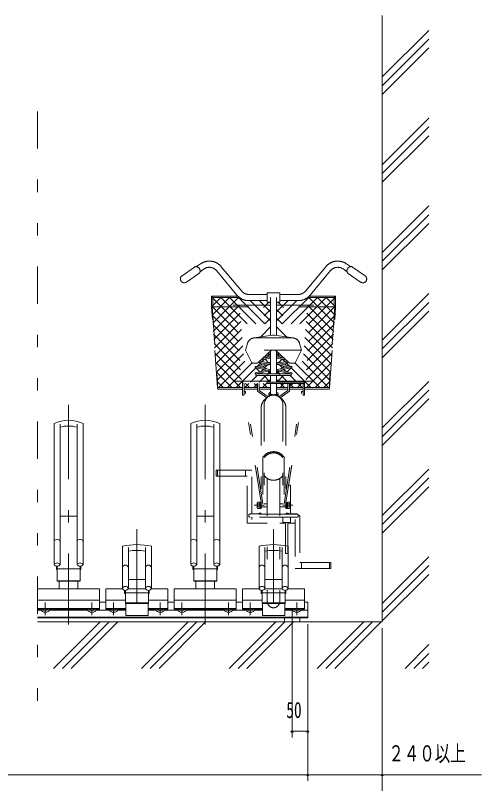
# Model space of a CAD drawing. Units: millimetres, scale not verified. Extents: x -5940 to 5940, y -4200 to 4200.
# Drawn here: x -1574 to -73, y -2703 to -226 of the extents above; entities that cross this region are included whole.
import ezdxf
from ezdxf.enums import TextEntityAlignment as Align

# ---------------------------------------------------------------- set-up
doc = ezdxf.new("R2010")
doc.units = ezdxf.units.MM
doc.header["$LTSCALE"] = 20
doc.linetypes.add('USER4', pattern=[24, 12, -5, 2, -5])
doc.linetypes.add('USER5', pattern=[25, 6, -5, 2, -5, 2, -5])
for name, color, linetype, lineweight in [('0-0_0', 2, 'USER5', 18), ('0-2_2-03BODL', 7, 'Continuous', 18), ('0-3_2-23CENTER', 3, 'USER4', 18), ('0-4_2-43THIN', 4, 'Continuous', 18), ('0-5_2-53DIM', 3, 'Continuous', 18)]:
    doc.layers.add(name, color=color, linetype=linetype, lineweight=lineweight)
doc.layers.add('0-8_2-C', color=7, linetype='Continuous')
doc.styles.add('ＭＳ ゴシック', font='')
doc.styles.get('ＭＳ ゴシック').set_extended_font_data('MS Gothic')

# ---------------------------------------------------------------- blocks, each defined once
blk = doc.blocks.new('CCG2-L-F_8')
at = {"layer": '0-2_2-03BODL'}
for p, q in [((-46.6, 243.87), (-46.6, 107.88)), ((-27.5, 107.88), (-27.5, 239.67)), ((27.5, 239.67), (27.5, 107.88)), ((46.6, 107.88), (46.6, 243.87)), ((-27.5, 136.91), (27.5, 136.91)), ((28.36, 106.2), (-28.36, 106.2)), ((37.05, 59.17), (37.05, 101.43)), ((37.05, 93.71), (-37.05, 93.71)), ((-100, 69.92), (-37.05, 69.92)), ((-37.05, 61.11), (37.05, 61.11)), ((37.05, 69.92), (100, 69.92)), ((-36, 42.8), (-100, 42.8)), ((-36, 38), (-61.69, 38)), ((36, 42.8), (100, 42.8)), ((100, 41.17), (36, 41.17)), ((61.69, 38), (36, 38))]:
    blk.add_line(p, q, dxfattribs=at)
for points in [[(-45.74, 106.2), (-100, 106.2), (-100, 41.17), (-36, 41.17)], [(-37.05, 91.44), (-39.35, 91.44), (-39.35, 101.43)], [(-37.05, 101.43), (-37.05, 59.17), (37.05, 59.17)], [(39.35, 101.43), (39.35, 91.44), (37.05, 91.44)], [(100, 41.17), (100, 106.2), (45.74, 106.2)], [(36, 59.17), (36, 20), (-36, 20), (-36, 59.17)]]:
    blk.add_lwpolyline(points, dxfattribs=at)
for centre, radius, start, end in [((0, 34.78), 214.22, 77.4357, 102.56412), ((0, 15.78), 214.22, 82.6243, 97.37552), ((-37.05, 172.47), 10.3, 21.94421, 158.05481), ((37.05, 172.47), 10.3, 21.95325, 158.04669), ((-37.05, 104.03), 10.3, 21.94421, 158.05481), ((-37.05, 111.73), 10.3, 201.94513, 338.05573), ((37.05, 104.03), 10.3, 21.95325, 158.04669), ((37.05, 111.73), 10.3, 201.94513, 338.05573), ((-75, 46.64), 15.87, 200.18279, 339.81715), ((-75, 53.01), 15.87, 228.24944, 311.7505), ((75, 46.64), 15.87, 200.18279, 339.81715), ((75, 53.01), 15.87, 228.24944, 311.7505)]:
    blk.add_arc(centre, radius, start, end, dxfattribs=at)
at = {"layer": '0-3_2-23CENTER'}
for p, q in [((0, 299), (0, -9.01)), ((-75, 21.41), (-75, 61.96)), ((75, 21.41), (75, 61.96))]:
    blk.add_line(p, q, dxfattribs=at)
blk = doc.blocks.new('CCG2-H-F_9')
at = {"layer": '0-0_0', "color": 7, "linetype": 'Continuous'}
for p, q in [((-27.5, 340.66), (27.5, 340.66)), ((-37.05, 130.7), (-37.05, 179.11)), ((-37.05, 171.42), (37.05, 171.42)), ((-37.05, 132.46), (37.05, 132.46)), ((-30, 106.2), (-30, 130.7)), ((30, 130.7), (30, 106.2)), ((61.69, 38), (-61.69, 38))]:
    blk.add_line(p, q, dxfattribs=at)
for points in [[(-39.35, 179.35), (-39.35, 169.26), (-37.05, 169.26)], [(37.05, 179.11), (37.05, 130.7), (-37.05, 130.7)], [(37.05, 169.26), (39.35, 169.26), (39.35, 179.35)]]:
    blk.add_lwpolyline(points, dxfattribs=at)
for centre, radius, start, end in [((-37.05, 254.99), 11.06, 30.32033, 149.67961), ((37.05, 254.99), 11.06, 30.32033, 149.67961), ((-37.05, 179), 11.06, 30.32033, 149.67961), ((-37.05, 190.18), 11.06, 210.32033, 329.67847), ((37.05, 179), 11.06, 30.32033, 149.67961), ((37.05, 190.18), 11.06, 210.32033, 329.67961), ((-75, 46.64), 15.87, 200.18279, 339.81715), ((-75, 53.01), 15.87, 228.24944, 311.7505), ((75, 46.64), 15.87, 200.18279, 339.81715), ((75, 53.01), 15.87, 228.24944, 311.7505)]:
    blk.add_arc(centre, radius, start, end, dxfattribs=at)
at = {"layer": '0-2_2-03BODL'}
for p, q in [((-46.6, 639.65), (-46.6, 184.59)), ((-27.5, 184.59), (-27.5, 637.1)), ((27.5, 184.59), (27.5, 637.1)), ((46.6, 639.64), (46.6, 184.59)), ((-100, 106.2), (-100, 41.17)), ((100, 106.2), (-100, 106.2)), ((100, 41.17), (100, 106.2)), ((-100, 69.92), (100, 69.92)), ((100, 42.8), (-100, 42.8)), ((-100, 41.17), (100, 41.17))]:
    blk.add_line(p, q, dxfattribs=at)
for centre, start, end in [((0, 539.96), 64.94371, 115.05522), ((0, 521.16), 75.52708, 104.4722)]:
    blk.add_arc(centre, 110.04, start, end, dxfattribs=at)
at = {"layer": '0-3_2-23CENTER'}
for p, q in [((0, 700), (0, -9.01)), ((-75, 61.96), (-75, 21.41)), ((75, 21.41), (75, 61.96))]:
    blk.add_line(p, q, dxfattribs=at)
blk = doc.blocks.new('CCG2-RA-L-F_11')
at = {"layer": '0-0_0', "color": 7, "linetype": 'Continuous'}
for p, q in [((-85, 13), (-85, 0)), ((-35, 13), (-35, 0))]:
    blk.add_line(p, q, dxfattribs=at)
at = {"layer": '0-2_2-03BODL'}
for p, q in [((-110, 63), (-100, 63)), ((-88.31, 38), (-110, 38)), ((-110, 14.6), (0, 14.6))]:
    blk.add_line(p, q, dxfattribs=at)
blk.add_lwpolyline([(0, 13), (-110, 13), (-110, 63)], dxfattribs=at)
at = {"layer": '0-3_2-23CENTER'}
blk.add_line((-60, 38.47), (-60, -75.49), dxfattribs=at)
blk = doc.blocks.new('CCG2-RA-C-F_10')
at = {"layer": '0-0_0', "color": 7, "linetype": 'Continuous'}
for p, q in [((-120, 63), (-100, 63)), ((-88.31, 38), (-131.69, 38)), ((-220, 14.6), (0, 14.6)), ((-220, 13), (0, 13))]:
    blk.add_line(p, q, dxfattribs=at)
blk = doc.blocks.new('cyc02s_2')
at = {"layer": '0-0_0'}
for p, q in [((-254.56, 1098.17), (-294.64, 1070.26)), ((-248.03, 1099.67), (-235.3, 1108.53)), ((-236.6, 1083.25), (-223.87, 1092.12)), ((-102.56, 1020.77), (-168.35, 1099.55)), ((102.56, 1020.77), (168.35, 1099.55)), ((236.6, 1083.25), (223.87, 1092.12)), ((248.03, 1099.67), (235.3, 1108.53)), ((254.56, 1098.17), (294.64, 1070.26)), ((-280.36, 1049.74), (-240.27, 1077.65)), ((-117.91, 1007.95), (-183.7, 1086.73)), ((117.91, 1007.95), (183.7, 1086.73)), ((280.36, 1049.74), (240.27, 1077.65)), ((-200, 972.65), (-200, 1002.49)), ((-200, 997.98), (-197.99, 999.99)), ((-199.97, 969.73), (-169.71, 999.99)), ((-197.99, 999.99), (-67, 869)), ((-197.95, 943.46), (-141.42, 999.99)), ((-197.5, 1004.99), (-115.23, 1004.99)), ((-109.52, 999.99), (-197.5, 999.99)), ((-195, 1002.49), (-195, 975.15)), ((-193.91, 890.93), (-93, 991.85)), ((-169.71, 999.99), (-42.5, 872.78)), ((-141.42, 999.99), (-17.78, 876.34)), ((-79.54, 1010), (-20, 1010)), ((-20, 1015), (-20, 985)), ((-10, 1000), (-10, 877.47)), ((10, 1000), (10, 877.47)), ((141.42, 999.99), (17.78, 876.34)), ((79.54, 1010), (20, 1010)), ((169.71, 999.99), (42.5, 872.78)), ((193.91, 890.93), (93, 991.85)), ((109.52, 999.99), (197.5, 999.99)), ((197.5, 1004.99), (115.23, 1004.99)), ((197.95, 943.46), (141.42, 999.99)), ((199.97, 969.73), (169.71, 999.99)), ((195, 1002.49), (195, 975.15)), ((200, 972.65), (200, 1002.49)), ((-200, 973.72), (-82.4, 856.11)), ((-200, 970.15), (-10, 970.15)), ((-180, 709.85), (-200, 970.15)), ((-197.79, 970.15), (-180, 730.01)), ((-10, 975.15), (-197.5, 975.15)), ((-191.89, 864.66), (-66.56, 990)), ((-189.88, 838.4), (-38.27, 990)), ((-187.86, 812.13), (-14.99, 985)), ((-79.54, 990), (-20, 990)), ((-74.86, 990), (-10, 925.14)), ((-46.58, 990), (-10, 953.42)), ((-20, 985), (-10, 985)), ((-13.3, 985), (-10, 981.71)), ((46.58, 990), (10, 953.42)), ((74.86, 990), (10, 925.14)), ((13.3, 985), (10, 981.71)), ((10, 975.15), (197.5, 975.15)), ((200, 970.15), (10, 970.15)), ((187.86, 812.13), (14.99, 985)), ((79.54, 990), (20, 990)), ((189.88, 838.4), (38.27, 990)), ((191.89, 864.66), (66.56, 990)), ((200, 973.72), (82.4, 856.11)), ((197.79, 970.15), (180, 730.01)), ((180, 709.85), (200, 970.15)), ((-197.94, 943.37), (-88.84, 834.27)), ((-185.84, 785.87), (-10, 961.71)), ((185.84, 785.87), (10, 961.71)), ((197.94, 943.37), (88.84, 834.27)), ((-183.82, 759.6), (-10, 933.42)), ((183.82, 759.6), (10, 933.42)), ((-195.59, 912.74), (-59.43, 776.57)), ((-42.33, 872.81), (-10, 905.14)), ((42.33, 872.81), (10, 905.14)), ((195.59, 912.74), (59.43, 776.57)), ((-193.23, 882.1), (-38.64, 727.5)), ((-2.84, 878.5), (-63.57, 869.75)), ((60, 870), (-60, 870)), ((63.57, 869.75), (2.84, 878.5)), ((193.23, 882.1), (38.64, 727.5)), ((-190.88, 851.46), (-66.92, 727.5)), ((190.88, 851.46), (66.92, 727.5)), ((90, 830), (84.12, 851.58)), ((-188.53, 820.82), (-95.21, 727.5)), ((-181.8, 733.33), (-88.38, 826.75)), ((-70.72, 791.34), (-90, 830)), ((-50.76, 789.85), (-6.22, 830)), ((-20.09, 810.2), (-10, 820.28)), ((-17.67, 819.67), (-10, 812)), ((-10, 826.59), (-10, 753.77)), ((50.76, 789.85), (6.22, 830)), ((10, 826.59), (10, 753.77)), ((20.09, 810.2), (10, 820.28)), ((17.67, 819.67), (10, 812)), ((181.8, 733.33), (88.38, 826.75)), ((188.53, 820.82), (95.21, 727.5)), ((-177, 709.85), (-78.97, 807.88)), ((-44.56, 795.44), (-12.06, 788.12)), ((-12.06, 804.49), (-42, 797.74)), ((-36.63, 793.65), (-29.79, 800.5)), ((-35.94, 803.21), (-21.61, 806.44)), ((-32.55, 806.26), (-30.68, 804.4)), ((-30.21, 808.38), (-12.94, 804.49)), ((-27.33, 801.05), (-15.09, 788.8)), ((-12.07, 808.39), (-26.57, 811.66)), ((-24.5, 805.79), (-23.43, 806.85)), ((12.06, 804.49), (42, 797.74)), ((44.56, 795.44), (12.06, 788.12)), ((12.07, 808.39), (26.57, 811.66)), ((30.21, 808.38), (12.94, 804.49)), ((27.33, 801.05), (15.09, 788.8)), ((35.94, 803.21), (21.61, 806.44)), ((24.5, 805.79), (23.43, 806.85)), ((36.63, 793.65), (29.79, 800.5)), ((32.55, 806.26), (30.68, 804.4)), ((177, 709.85), (78.97, 807.88)), ((-186.17, 790.18), (-105.84, 709.85)), ((-148.72, 709.85), (-69.1, 789.47)), ((-120.43, 709.85), (-56.52, 773.76)), ((-54.11, 788.57), (-66.24, 788.57)), ((-12.94, 763.95), (-57.94, 774.08)), ((-21.61, 786.17), (-57.5, 778.08)), ((-57.06, 777.99), (-12.06, 767.85)), ((-56.64, 773.79), (-43.76, 760.91)), ((-50.66, 779.63), (-39.98, 790.31)), ((-48.4, 776.04), (-12.06, 784.22)), ((-12.94, 784.22), (-48.2, 792.16)), ((-46.3, 791.73), (-37.22, 782.65)), ((-40.31, 761.69), (-33.43, 768.57)), ((-33.88, 779.31), (-25.43, 770.86)), ((-30.09, 771.91), (-19.44, 782.56)), ((-13.55, 788.45), (-10, 792)), ((-11.06, 784.78), (-10, 783.72)), ((13.55, 788.45), (10, 792)), ((11.06, 784.78), (10, 783.72)), ((48.4, 776.04), (12.06, 784.22)), ((57.06, 777.99), (12.06, 767.85)), ((12.94, 784.22), (48.2, 792.16)), ((12.94, 763.95), (57.94, 774.08)), ((30.09, 771.91), (19.44, 782.56)), ((21.61, 786.17), (57.5, 778.08)), ((33.88, 779.31), (25.43, 770.86)), ((40.31, 761.69), (33.43, 768.57)), ((46.3, 791.73), (37.22, 782.65)), ((50.66, 779.63), (39.98, 790.31)), ((56.64, 773.79), (43.76, 760.91)), ((54.11, 788.57), (66.24, 788.57)), ((120.43, 709.85), (56.52, 773.76)), ((148.72, 709.85), (69.1, 789.47)), ((186.17, 790.18), (105.84, 709.85)), ((-183.82, 759.54), (-134.13, 709.85)), ((-74.5, 727.5), (-53.23, 748.77)), ((-57.94, 757.72), (-21.61, 765.9)), ((-12.06, 763.95), (-57.06, 753.82)), ((-57.06, 748.77), (0, 748.77)), ((-48.23, 753.77), (-45.6, 756.4)), ((-46.21, 727.5), (-24.95, 748.77)), ((-40.42, 757.56), (-36.62, 753.77)), ((-31.62, 748.77), (-10.35, 727.5)), ((-20, 748.77), (-20, 753.77)), ((-19.95, 753.77), (-10, 763.72)), ((-17.33, 762.76), (-10, 755.43)), ((-10, 748.77), (-10, 727.5)), ((0, 753.77), (57.06, 753.77)), ((57.06, 748.77), (0, 748.77)), ((19.95, 753.77), (10, 763.72)), ((17.33, 762.76), (10, 755.43)), ((10, 748.77), (10, 727.5)), ((31.62, 748.77), (10.35, 727.5)), ((12.06, 763.95), (57.06, 753.82)), ((20, 748.77), (20, 753.77)), ((57.94, 757.72), (21.61, 765.9)), ((46.21, 727.5), (24.95, 748.77)), ((40.42, 757.56), (36.62, 753.77)), ((48.23, 753.77), (45.6, 756.4)), ((74.5, 727.5), (53.23, 748.77)), ((57.06, 753.77), (57.06, 748.77)), ((183.82, 759.54), (134.13, 709.85)), ((-181.46, 728.9), (-162.41, 709.85)), ((-10, 730.01), (-180, 730.01)), ((-180, 730.01), (-180, 709.85)), ((-100, 725), (-100, 687.5)), ((97.5, 727.5), (-97.5, 727.5)), ((97.5, 722.5), (-97.5, 722.5)), ((-95, 722.5), (-95, 687.5)), ((-92.15, 709.85), (-79.5, 722.5)), ((-90.21, 722.5), (-77.56, 709.85)), ((-63.86, 709.85), (-51.25, 722.47)), ((-61.92, 722.5), (-51.25, 711.83)), ((-35.58, 709.85), (-22.93, 722.5)), ((-33.64, 722.5), (-20.99, 709.85)), ((-17.93, 727.5), (-10, 735.43)), ((-10, 722.5), (-10, 690)), ((17.93, 727.5), (10, 735.43)), ((10, 730.01), (180, 730.01)), ((10, 722.5), (10, 690)), ((33.64, 722.5), (20.99, 709.85)), ((35.58, 709.85), (22.93, 722.5)), ((51.25, 722.5), (51.25, 698.25)), ((61.92, 722.5), (51.25, 711.83)), ((63.86, 709.85), (51.25, 722.47)), ((90.21, 722.5), (77.56, 709.85)), ((92.15, 709.85), (79.5, 722.5)), ((95, 722.5), (95, 687.5)), ((100, 725), (100, 687.5)), ((181.46, 728.9), (162.41, 709.85)), ((180, 730.01), (180, 709.85)), ((-100, 709.85), (-180, 709.85)), ((-100, 704.85), (-177.5, 704.85)), ((-51.25, 709.85), (-95, 709.85)), ((-51.25, 704.85), (-95, 704.85)), ((-90, 697.45), (-95, 697.45)), ((-90, 697.45), (-90, 690.39)), ((-10, 709.85), (-46.25, 709.85)), ((-10, 704.85), (-46.25, 704.85)), ((10, 709.85), (46.25, 709.85)), ((10, 704.85), (46.25, 704.85)), ((51.25, 698.25), (21.4, 676.89)), ((51.25, 709.85), (95, 709.85)), ((51.25, 704.85), (95, 704.85)), ((90, 697.45), (90, 690.39)), ((90, 697.45), (95, 697.45)), ((100, 709.85), (180, 709.85)), ((100, 704.85), (177.5, 704.85)), ((-40, 340.7), (-95, 690)), ((-34, 334.74), (-90, 690.39)), ((-15, 690), (-15, 681.38)), ((15, 690), (15, 681.38)), ((34, 334.74), (90, 690.39)), ((40, 340.7), (95, 690)), ((-30, 655.4), (-30, 330.2)), ((30, 655.4), (30, 301.58)), ((-40, 643.1), (-40, 372.85)), ((40, 643.1), (40, 372.85)), ((-34, 485.16), (-34, 330.2)), ((34, 485.16), (34, 330.2)), ((-70, 443.99), (-185, 443.99)), ((-180, 423.99), (-180, 443.99)), ((-90, 423.99), (-90, 443.99)), ((-70, 302.52), (-70, 443.99)), ((-20, 416.79), (-20, 20)), ((20, 416.79), (20, 20)), ((43.52, 395.2), (40, 395.2)), ((55, 395.2), (48.58, 395.2)), ((55, 395.2), (55, 302.76)), ((-62.5, 330.2), (-30, 330.2)), ((-52.5, 338.45), (-51.6, 340.02)), ((-51.6, 340.02), (-44.5, 340.02)), ((-51.6, 335.11), (-44.5, 335.11)), ((-51.6, 325.29), (-44.5, 325.29)), ((-44.5, 340.02), (-44.5, 320.38)), ((-44.5, 339.6), (-42, 339.6)), ((-42, 330.2), (-44.5, 332.7)), ((-44.5, 330.2), (-42, 327.7)), ((-42, 340.7), (-42, 319.7)), ((-20, 325.2), (-40, 325.2)), ((-20, 335.2), (-30, 335.2)), ((30, 335.2), (20, 335.2)), ((40, 325.2), (20, 325.2)), ((62.5, 330.2), (30, 330.2)), ((40, 340.7), (40, 319.7)), ((42, 340.7), (40, 340.7)), ((42, 340.7), (42, 319.7)), ((44.5, 339.6), (42, 339.6)), ((42, 330.2), (44.5, 332.7)), ((44.5, 330.2), (42, 327.7)), ((44.5, 340.02), (44.5, 320.38)), ((51.6, 335.11), (44.5, 335.11)), ((51.6, 325.29), (44.5, 325.29)), ((52.5, 338.45), (52.5, 321.95)), ((-80, 296.58), (-80, 297.44)), ((-75.08, 302.44), (-44.08, 302.93)), ((75, 301.58), (-75, 301.58)), ((-44.5, 320.8), (-42, 320.8)), ((-42, 319.7), (-40, 319.7)), ((42, 319.7), (40, 319.7)), ((44.5, 320.8), (42, 320.8)), ((75.08, 302.44), (44.08, 302.93)), ((51.6, 320.38), (44.5, 320.38)), ((52.5, 321.95), (51.6, 320.38)), ((80, 296.58), (80, 297.44)), ((75, 291.58), (-75, 291.58)), ((-70, 285), (-70, 291.58)), ((38.5, 272.5), (20, 272.5)), ((30, 291.58), (30, 274.32)), ((55, 274.32), (30, 274.32)), ((38.5, 274.32), (38.5, 175)), ((46.5, 274.32), (46.5, 175)), ((70, 272.5), (46.5, 272.5)), ((55, 291.58), (55, 274.32)), ((70, 285), (70, 126.01)), ((46.5, 175), (38.5, 175)), ((70, 126.01), (185, 126.01)), ((85, 146.01), (185, 146.01)), ((90, 146.01), (90, 126.01)), ((180, 146.01), (180, 126.01)), ((185, 146.01), (185, 126.01))]:
    blk.add_line(p, q, dxfattribs=at)
for points in [[(-195.93, 917.2), (-113.14, 999.99), (-10, 896.85)], [(-20, 1015), (20, 1015), (20, 985), (10, 985)], [(195.93, 917.2), (113.14, 999.99), (10, 896.85)], [(200, 997.98), (197.99, 999.99), (67, 869)], [(70.72, 791.34), (90, 830), (-90, 830), (-84.12, 851.57)], [(0, 753.77), (-57.06, 753.77), (-57.06, 748.77)], [(-51.25, 722.5), (-51.25, 698.25), (-21.4, 676.89)], [(-46.25, 722.5), (-46.25, 700.82), (-17.16, 680.01)], [(46.25, 722.5), (46.25, 700.82), (17.16, 680.01)], [(-85, 423.99), (-185, 423.99), (-185, 443.99)], [(-20, 272.5), (-85, 272.5), (-85, 433.99)], [(-52.5, 338.45), (-52.5, 321.95), (-51.6, 320.38), (-44.5, 320.38)], [(-42, 340.7), (-40, 340.7), (-40, 319.7)], [(52.5, 338.45), (51.6, 340.02), (44.5, 340.02)], [(80, 297.5), (85, 297.5), (85, 136.01)]]:
    blk.add_lwpolyline(points, dxfattribs=at)
for centre, radius, start, end in [((-206.73, 1067.5), 50, 39.86438, 124.84761), ((206.73, 1067.5), 50, 55.15239, 140.13562), ((-206.73, 1067.5), 30, 39.86449, 124.84761), ((206.73, 1067.5), 30, 55.15239, 140.13551), ((-287.5, 1060), 12.5, 124.84708, 304.84773), ((287.5, 1060), 12.5, 235.15227, 55.15292), ((-79.54, 1040), 30, 219.86449, 270), ((79.54, 1040), 30, 270, 320.13551), ((-197.5, 1002.49), 2.5, 90, 180), ((-79.54, 1040), 50, 219.86438, 270), ((79.54, 1040), 50, 270, 320.13562), ((197.5, 1002.49), 2.5, 0, 90), ((-197.5, 972.65), 2.5, 180, 270), ((197.5, 972.65), 2.5, 270, 0), ((-60, 845), 25, 90, 164.75688), ((0, 858.79), 19.91, 81.79861, 98.20139), ((60, 845), 25, 15.24312, 90), ((-12.5, 806.44), 2, 257.31407, 77.31406), ((12.5, 806.44), 2, 102.68381, 282.68593), ((-66.24, 793.57), 5, 206.50497, 270), ((-57.5, 776.03), 2, 77.31406, 257.31406), ((-54.11, 793.57), 5, 270, 312.02835), ((-12.5, 786.17), 2, 257.31407, 77.31406), ((-12.5, 765.9), 2, 257.31407, 77.31406), ((12.5, 786.17), 2, 102.68381, 282.68593), ((12.5, 765.9), 2, 102.68381, 282.68593), ((54.11, 793.57), 5, 227.97165, 270), ((57.5, 776.03), 2, 282.68381, 102.68594), ((66.24, 793.57), 5, 270, 333.49503), ((-57.5, 755.77), 2, 102.69742, 282.69742), ((57.5, 755.77), 2, 257.30045, 77.30258), ((-97.5, 725), 2.5, 90, 270), ((97.5, 725), 2.5, 270, 90), ((-177.5, 707.35), 2.5, 90, 270), ((177.5, 707.35), 2.5, 270, 90), ((-97.5, 687.5), 2.5, 180, 0), ((0, 643.1), 40, 120.12849, 180), ((0, 655.4), 30, 0.00034, 179.99966), ((0, 643.1), 40, 0, 59.87151), ((97.5, 687.5), 2.5, 180, 0), ((0, 462.14), 41.06, 34.1051, 145.89534), ((0, 462.14), 37.06, 35.95757, 144.04259), ((0, 448.71), 37.67, 217.21396, 322.78557), ((-48.72, 337.56), 3.78, 180, 220.42831), ((-38.72, 330.2), 13.78, 159.1357, 200.8643), ((-48.72, 322.84), 3.78, 139.56885, 180), ((48.72, 337.56), 3.78, 319.57169, 0), ((38.72, 330.2), 13.78, 339.1357, 20.8643), ((48.72, 322.84), 3.78, 0, 40.43115), ((-75, 297.44), 5, 90.90833, 180), ((-75, 296.58), 5, 90, 270), ((-44, 300), 5, 18.43083, 145.04608), ((44, 300), 5, 34.95392, 161.56917), ((75, 296.58), 5, 270, 90), ((75, 297.44), 5, 0, 89.09167), ((0, 20), 20, 180, 0)]:
    blk.add_arc(centre, radius, start, end, dxfattribs=at)
for centre, major_axis, ratio, start_param, end_param in [((-247.42, 1087.91), (7.14, -10.26), 0.8285, 0.0000072, 3.141586), ((247.42, 1087.91), (-7.14, -10.26), 0.8285, 3.1415993, 6.2831781), ((0, 690), (15, 0), 0.3389, 2.3005264, 3.1415927), ((0, 690), (15, 0), 0.3389, 6.2831853, 7.1242515), ((0, 690), (-15, 0), 0.3389, 6.2831853, 9.424778), ((0, 690), (-10, 0), 0.3389, 6.2831853, 9.424778)]:
    blk.add_ellipse(centre, major_axis=major_axis, ratio=ratio, start_param=start_param, end_param=end_param, dxfattribs=at)

msp = doc.modelspace()

# ---------------------------------------------------------------- linework, layer by layer
at = {"layer": '0-2_2-03BODL'}
for p, q in [((-393.01, -225.89), (-393.01, -2181.09)), ((-1503.01, -2143.08), (-1491.32, -2143.08)), ((-1403.01, -2166.48), (-1503.01, -2166.48)), ((-1503.01, -2168.08), (-1403.01, -2168.08)), ((-393.01, -2181.09), (-1503.01, -2181.09))]:
    msp.add_line(p, q, dxfattribs=at)
at = {"layer": '0-4_2-43THIN'}
for p, q in [((-243.01, -274.5), (-393.01, -424.5)), ((-393.01, -452.79), (-243.01, -302.79)), ((-243.01, -331.07), (-393.01, -481.07)), ((-243.01, -557.35), (-393.01, -707.35)), ((-393.01, -735.63), (-243.01, -585.63)), ((-243.01, -613.91), (-393.01, -763.91)), ((-393.01, -990.19), (-243.01, -840.19)), ((-243.01, -868.47), (-393.01, -1018.47)), ((-393.01, -1046.76), (-243.01, -896.76)), ((-243.01, -1123.03), (-393.01, -1273.03)), ((-393.01, -1301.31), (-243.01, -1151.31)), ((-243.01, -1179.6), (-393.01, -1329.6)), ((-393.01, -1555.87), (-243.01, -1405.87)), ((-243.01, -1434.16), (-393.01, -1584.16)), ((-393.01, -1612.44), (-243.01, -1462.44)), ((-243.01, -1688.72), (-393.01, -1838.72)), ((-393.01, -1867), (-243.01, -1717)), ((-243.01, -1745.28), (-393.01, -1895.28)), ((-243.01, -1971.56), (-393.01, -2121.56)), ((-393.01, -2149.84), (-243.01, -1999.84)), ((-243.01, -2028.13), (-393.01, -2178.13)), ((-1451.06, -2331.09), (-1301.06, -2181.09)), ((-1272.78, -2181.09), (-1422.78, -2331.09)), ((-1394.5, -2331.09), (-1244.5, -2181.09)), ((-1018.22, -2181.09), (-1168.22, -2331.09)), ((-1139.94, -2331.09), (-989.94, -2181.09)), ((-961.65, -2181.09), (-1111.65, -2331.09)), ((-885.38, -2331.09), (-735.38, -2181.09)), ((-707.09, -2181.09), (-857.09, -2331.09)), ((-828.81, -2331.09), (-678.81, -2181.09)), ((-452.54, -2181.09), (-602.54, -2331.09)), ((-574.25, -2331.09), (-424.25, -2181.09)), ((-395.97, -2181.09), (-545.97, -2331.09)), ((-243.01, -2254.4), (-319.69, -2331.09)), ((-291.41, -2331.09), (-243.01, -2282.69)), ((-243.01, -2310.97), (-263.12, -2331.09))]:
    msp.add_line(p, q, dxfattribs=at)
at = {"layer": '0-4_2-43THIN', "linetype": 'USER5'}
msp.add_line((-1503.01, -535.39), (-1503.01, -2533.84), dxfattribs=at)
at = {"layer": '0-5_2-53DIM'}
for p, q in [((-633.01, -2693.84), (-633.01, -2188.08)), ((-393.01, -2833.84), (-393.01, -2201.09)), ((-683.01, -2231.09), (-683.01, -2553.84)), ((-679.01, -2533.84), (-687.01, -2533.84)), ((-683.01, -2533.84), (-633.01, -2533.84)), ((-629.01, -2533.84), (-637.01, -2533.84)), ((-4738.7, -2673.84), (-73.01, -2673.84)), ((-629.01, -2673.84), (-637.01, -2673.84)), ((-389.01, -2673.84), (-397.01, -2673.84))]:
    msp.add_line(p, q, dxfattribs=at)
for centre in [(-683.01, -2533.84), (-633.01, -2533.84), (-633.01, -2673.84), (-393.01, -2673.84)]:
    msp.add_arc(centre, 4, 180, 0, dxfattribs=at)

# ---------------------------------------------------------------- block references
at = {"layer": '0-2_2-03BODL'}
for name, p in [('CCG2-H-F_9', (-1403.01, -2181.09)), ('CCG2-H-F_9', (-963.01, -2181.09)), ('CCG2-L-F_8', (-1183.01, -2181.09)), ('CCG2-L-F_8', (-743.01, -2181.09)), ('CCG2-RA-C-F_10', (-1183.01, -2181.09)), ('CCG2-RA-C-F_10', (-963.01, -2181.09)), ('CCG2-RA-C-F_10', (-743.01, -2181.09))]:
    msp.add_blockref(name, p, dxfattribs=at)
at = {"layer": '0-2_2-03BODL', "xscale": -1}
msp.add_blockref('CCG2-RA-L-F_11', (-743.01, -2181.09), dxfattribs=at)
at = {"layer": '0-8_2-C'}
msp.add_blockref('cyc02s_2', (-743.01, -2135.59), dxfattribs=at)

# ---------------------------------------------------------------- texts
at = {"layer": '0-5_2-53DIM', "color": 7, "style": 'ＭＳ ゴシック', "width": 0.7}
for s, p in [('50', (-702.01, -2506.74)), ('２４０以上', (-373.01, -2646.74))]:
    msp.add_text(s, height=52.1, dxfattribs=at).set_placement(p, align=Align.BOTTOM_LEFT)

doc.saveas('drawing.dxf')
